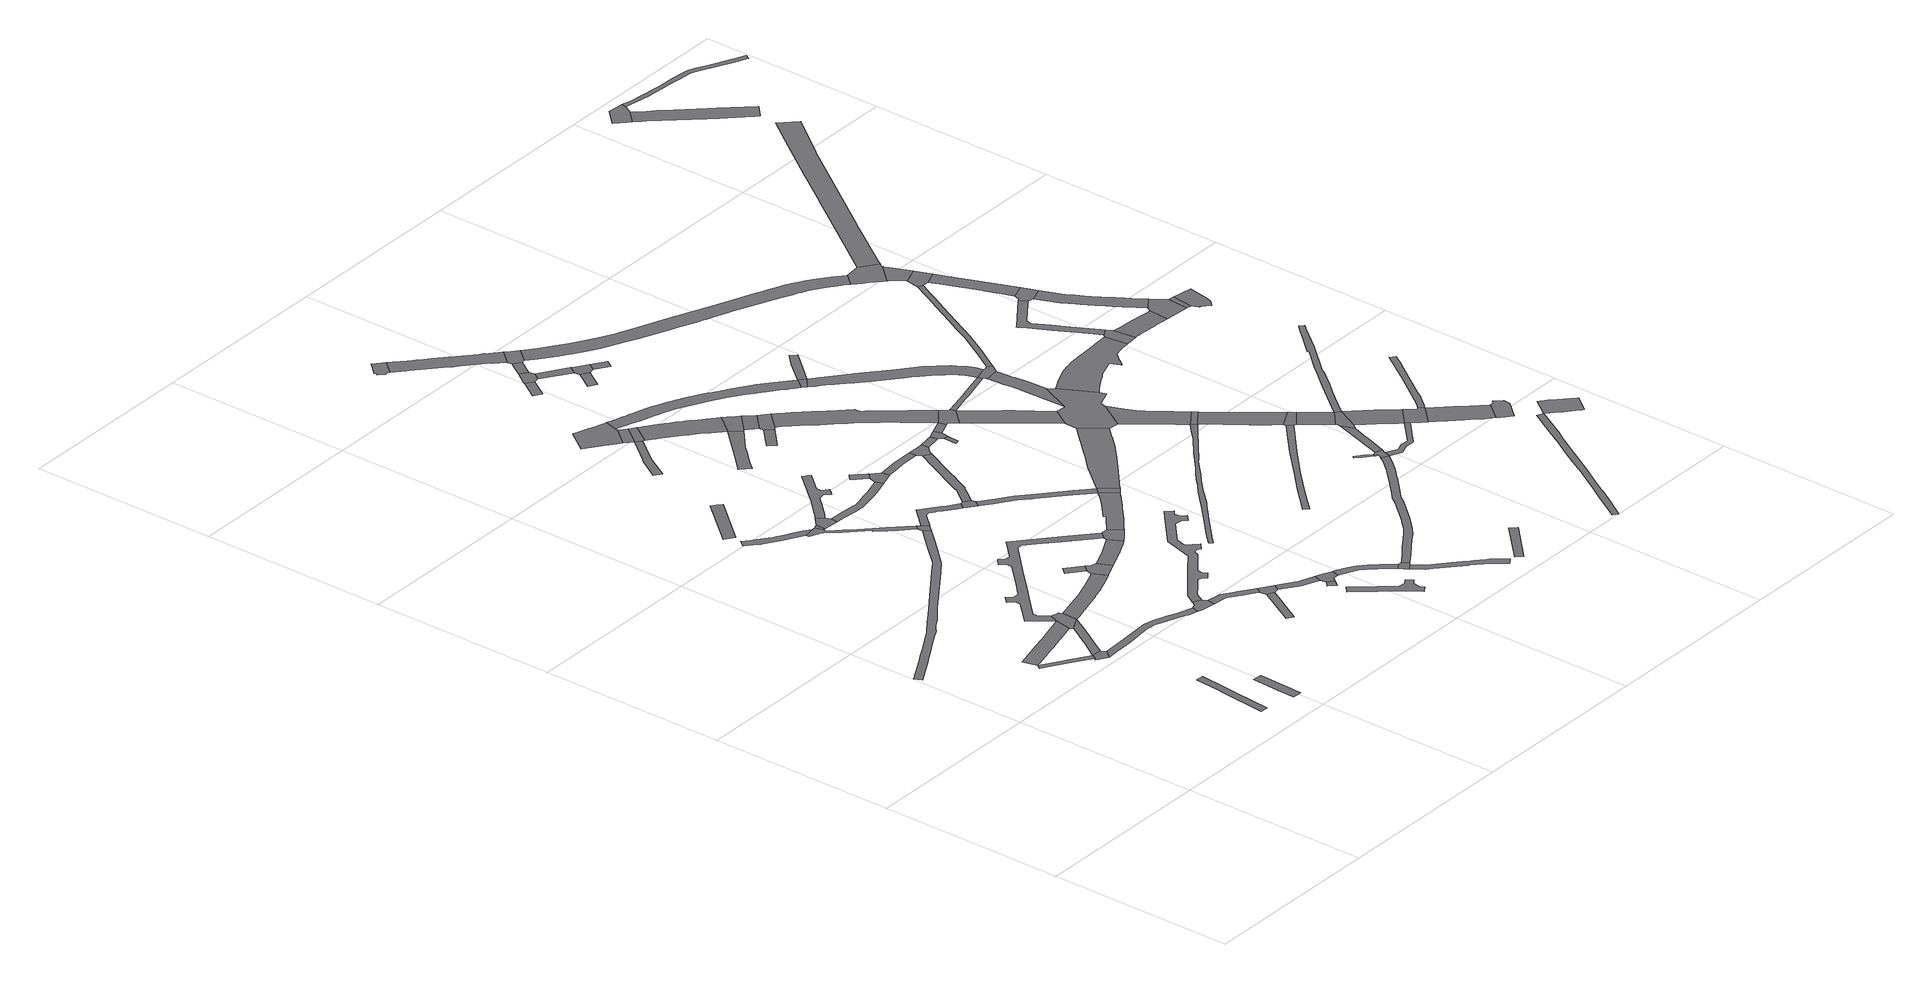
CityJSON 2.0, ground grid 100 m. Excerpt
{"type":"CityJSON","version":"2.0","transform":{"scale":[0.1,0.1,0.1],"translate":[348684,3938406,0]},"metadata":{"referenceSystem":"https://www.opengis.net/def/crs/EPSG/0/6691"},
"CityObjects":{
"road1":{"type":"Road","attributes":{"RoadStructureAttribute.sectionType":"1"},"geometry":[{"type":"MultiSurface","lod":"1","boundaries":[[[0,1,2,3,4,5,6,7,8,9,10,11,12]]]}]},
"road2":{"type":"Road","attributes":{"RoadStructureAttribute.sectionType":"1"},"geometry":[{"type":"MultiSurface","lod":"1","boundaries":[[[13,14,15,16,17,18,19,20]]]}]},
"road3":{"type":"Road","geometry":[{"type":"MultiSurface","lod":"1","boundaries":[[[21,22,23,24,6,5]]]}]},
"road4":{"type":"Road","attributes":{"RoadStructureAttribute.sectionType":"1"},"geometry":[{"type":"MultiSurface","lod":"1","boundaries":[[[25,26,27,28,29,30,31,32,12,33,34,35,36,37,38,39]]]}]},
"road5":{"type":"Road","attributes":{"RoadStructureAttribute.sectionType":"1"},"geometry":[{"type":"MultiSurface","lod":"1","boundaries":[[[40,41,42,43,44,45]]]}]},
"road6":{"type":"Road","attributes":{"RoadStructureAttribute.sectionType":"1"},"geometry":[{"type":"MultiSurface","lod":"1","boundaries":[[[46,47,48,6,24,49,50,51,52,53,54]]]}]},
"road7":{"type":"Road","attributes":{"RoadStructureAttribute.sectionType":"1"},"geometry":[{"type":"MultiSurface","lod":"1","boundaries":[[[55,56,57,58,59,60,61,62,63,64,65,66,67,68,69,70,71,72,73,74,75,76,77,78,79,80,81,82,83,84,85,86,87,88,89,90,91,92,93,94,95,96,97]]]}]},
"road8":{"type":"Road","geometry":[{"type":"MultiSurface","lod":"1","boundaries":[[[53,98,99,100,101,102,103,39,38,54]]]}]},
"road9":{"type":"Road","attributes":{"RoadStructureAttribute.sectionType":"1"},"geometry":[{"type":"MultiSurface","lod":"1","boundaries":[[[104,105,106,107,108,109,23,22,110,111,112,113,114,115,116,117,118,119,120,121,122,123]]]}]},
"road10":{"type":"Road","attributes":{"RoadStructureAttribute.sectionType":"1"},"geometry":[{"type":"MultiSurface","lod":"1","boundaries":[[[124,125,126,127,128,129,130,131,132,133,134,135,136,137,138,139,140,141,142]]]}]},
"road11":{"type":"Road","attributes":{"RoadStructureAttribute.sectionType":"1"},"geometry":[{"type":"MultiSurface","lod":"1","boundaries":[[[143,144,145,146,147,148,149,150,151,152,153,154,155,156,157,158,159,160,161,162,163,98,53]]]}]},
"road12":{"type":"Road","attributes":{"RoadStructureAttribute.sectionType":"1"},"geometry":[{"type":"MultiSurface","lod":"1","boundaries":[[[164,165,166,167,168]]]}]},
"road13":{"type":"Road","geometry":[{"type":"MultiSurface","lod":"1","boundaries":[[[122,169,170,171,172,173,174,175,176,177,123]]]}]},
"road14":{"type":"Road","geometry":[{"type":"MultiSurface","lod":"1","boundaries":[[[178,179,180,181]]]}]},
"road15":{"type":"Road","attributes":{"RoadStructureAttribute.sectionType":"1"},"geometry":[{"type":"MultiSurface","lod":"1","boundaries":[[[103,182,183,184,185,186,187,188,189,190,191,192,193,194,195,196,197,198,199,200,201,202,203,204,205,206,207,208,209,210,211,212,39]]]}]},
"road16":{"type":"Road","attributes":{"RoadStructureAttribute.sectionType":"1"},"geometry":[{"type":"MultiSurface","lod":"1","boundaries":[[[141,213,214,215,216,217,218,219,220,221,222,223,224,225,226,227,228,229,230,231,232,233,234,235,236,237,238,239,178,181,142]]]}]},
"road17":{"type":"Road","geometry":[{"type":"MultiSurface","lod":"1","boundaries":[[[179,240,241,242,243,244,180]]]}]},
"road18":{"type":"Road","attributes":{"RoadStructureAttribute.sectionType":"1"},"geometry":[{"type":"MultiSurface","lod":"1","boundaries":[[[245,246,247,248]]]}]},
"road19":{"type":"Road","attributes":{"RoadStructureAttribute.sectionType":"1"},"geometry":[{"type":"MultiSurface","lod":"1","boundaries":[[[249,250,251,252,253]]]}]},
"road20":{"type":"Road","attributes":{"RoadStructureAttribute.sectionType":"1"},"geometry":[{"type":"MultiSurface","lod":"1","boundaries":[[[254,255,256,257,258,259,260,261,262,263,174,173]]]}]},
"road21":{"type":"Road","geometry":[{"type":"MultiSurface","lod":"1","boundaries":[[[155,154,264,265,266,245,248]]]}]},
"road22":{"type":"Road","geometry":[{"type":"MultiSurface","lod":"1","boundaries":[[[76,267,268,269,270,230,229,77]]]}]},
"road23":{"type":"Road","geometry":[{"type":"MultiSurface","lod":"1","boundaries":[[[271,260,259,253,252,272]]]}]},
"road24":{"type":"Road","attributes":{"RoadStructureAttribute.sectionType":"1"},"geometry":[{"type":"MultiSurface","lod":"1","boundaries":[[[273,274,275,276,277,278,279,280,281,282,283,284,285,286,287,288,289,290,291,292,243,242]]]}]},
"road25":{"type":"Road","attributes":{"RoadStructureAttribute.sectionType":"1"},"geometry":[{"type":"MultiSurface","lod":"1","boundaries":[[[293,294,295,296,297,298,299,300,301,302,241,240,303,304,305,306,307,308,309,310,311,312]]]}]},
"road26":{"type":"Road","attributes":{"RoadStructureAttribute.sectionType":"1"},"geometry":[{"type":"MultiSurface","lod":"1","boundaries":[[[313,314,315,316,317,318,319,320,321,322,323,324,265,264]]]}]},
"road27":{"type":"Road","attributes":{"RoadStructureAttribute.sectionType":"1"},"geometry":[{"type":"MultiSurface","lod":"1","boundaries":[[[325,326,327,328,329,330,331,332,333,334,335]]]}]},
"road28":{"type":"Road","attributes":{"RoadStructureAttribute.sectionType":"1"},"geometry":[{"type":"MultiSurface","lod":"1","boundaries":[[[336,337,338,339,340,341,342,343,344,345,346,270,269,347,348,349,350,351,352,353,354,355]]]}]},
"road29":{"type":"Road","attributes":{"RoadStructureAttribute.sectionType":"1"},"geometry":[{"type":"MultiSurface","lod":"1","boundaries":[[[356,357,358,359,360,361,362,271,272]]]}]},
"road30":{"type":"Road","attributes":{"RoadStructureAttribute.sectionType":"1"},"geometry":[{"type":"MultiSurface","lod":"1","boundaries":[[[175,363,364,365,366,367,368,369,370,371,372,373,374,375,376,377,378,379,380,381,382,383,384,385,386,387,388,389,390,391,392,393,394,395,176]]]}]},
"road31":{"type":"Road","geometry":[{"type":"MultiSurface","lod":"1","boundaries":[[[396,397,398,399,400,401,402,403,404,405,406,407,408,409,410,411,412]]]}]},
"road32":{"type":"Road","geometry":[{"type":"MultiSurface","lod":"1","boundaries":[[[413,414,415,416]]]}]},
"road33":{"type":"Road","geometry":[{"type":"MultiSurface","lod":"1","boundaries":[[[319,318,417,418,419,420,421,193,192]]]}]},
"road34":{"type":"Road","attributes":{"function":"3","RoadStructureAttribute.sectionType":"1"},"geometry":[{"type":"MultiSurface","lod":"1","boundaries":[[[422,423,424,425,400,399,335]]]}]},
"road35":{"type":"Road","geometry":[{"type":"MultiSurface","lod":"1","boundaries":[[[426,427,336,355,428,429,430,431,432]]]}]},
"road36":{"type":"Road","attributes":{"RoadStructureAttribute.sectionType":"1"},"geometry":[{"type":"MultiSurface","lod":"1","boundaries":[[[433,434,435,436,437,438,439,440,441,442,443,444,445,446]]]}]},
"road37":{"type":"Road","geometry":[{"type":"MultiSurface","lod":"1","boundaries":[[[447,448,449,360,359,413,416,450,451]]]}]},
"road38":{"type":"Road","geometry":[{"type":"MultiSurface","lod":"1","boundaries":[[[452,453,422,335,334,454,455]]]}]},
"road39":{"type":"Road","attributes":{"RoadStructureAttribute.sectionType":"1"},"geometry":[{"type":"MultiSurface","lod":"1","boundaries":[[[456,457,458,459,460,461,462,463]]]}]},
"road40":{"type":"Road","attributes":{"RoadStructureAttribute.sectionType":"1"},"geometry":[{"type":"MultiSurface","lod":"1","boundaries":[[[464,465,466,467,468,469,470,471,472,473,474,475]]]}]},
"road41":{"type":"Road","geometry":[{"type":"MultiSurface","lod":"1","boundaries":[[[462,312,311,476,477,478,479,463]]]}]},
"road42":{"type":"Road","attributes":{"RoadStructureAttribute.sectionType":"1"},"geometry":[{"type":"MultiSurface","lod":"1","boundaries":[[[480,481,482,483,484,485,486,487,447,451,488,489,490,491,492,493]]]}]},
"road43":{"type":"Road","geometry":[{"type":"MultiSurface","lod":"1","boundaries":[[[494,495,496,497,498,499,500,501,502,503,504]]]}]},
"road44":{"type":"Road","attributes":{"function":"3","RoadStructureAttribute.sectionType":"1"},"geometry":[{"type":"MultiSurface","lod":"1","boundaries":[[[505,506,507,508,509,510,511,512,513,514,515,516,517,518,475,519,520,521,522,523,524,525,526,527,528,529,530,531,532,533,534,535,452,455]]]}]},
"road45":{"type":"Road","attributes":{"RoadStructureAttribute.sectionType":"1"},"geometry":[{"type":"MultiSurface","lod":"1","boundaries":[[[431,536,537,538,539,540,541,542,543,544,545,546,547,548,549,550,551,552,553,432]]]}]},
"road46":{"type":"Road","attributes":{"RoadStructureAttribute.sectionType":"1"},"geometry":[{"type":"MultiSurface","lod":"1","boundaries":[[[554,555,556,557,558,559,560,561,562,563,564,427,426,565,566,567,568,569,570,571,572,573,574,575,576,577,578,579,580]]]}]},
"road47":{"type":"Road","attributes":{"RoadStructureAttribute.sectionType":"1"},"geometry":[{"type":"MultiSurface","lod":"1","boundaries":[[[581,582,583,584,585,421,420,586,587,588,589,590,591,592,593,594,595,596,597,543]]]}]},
"road48":{"type":"Road","geometry":[{"type":"MultiSurface","lod":"1","boundaries":[[[598,599,600,601,602,480,493]]]}]},
"road49":{"type":"Road","attributes":{"RoadStructureAttribute.sectionType":"1"},"geometry":[{"type":"MultiSurface","lod":"1","boundaries":[[[603,604,605,606,607,608,609,610,611,612,613,614,478,477]]]}]},
"road50":{"type":"Road","attributes":{"RoadStructureAttribute.sectionType":"1"},"geometry":[{"type":"MultiSurface","lod":"1","boundaries":[[[615,616,617,618,619,620]]]}]},
"road51":{"type":"Road","attributes":{"RoadStructureAttribute.sectionType":"1"},"geometry":[{"type":"MultiSurface","lod":"1","boundaries":[[[621,622,623,624]]]}]},
"road52":{"type":"Road","geometry":[{"type":"MultiSurface","lod":"1","boundaries":[[[625,626,519,475,474,627,628]]]}]},
"road53":{"type":"Road","attributes":{"RoadStructureAttribute.sectionType":"1"},"geometry":[{"type":"MultiSurface","lod":"1","boundaries":[[[629,630,631,632,633,634,635,636,637,638,639,640,641,498,497,642,643,644,645,646,647,648,649,650]]]}]},
"road54":{"type":"Road","attributes":{"function":"3","RoadStructureAttribute.sectionType":"1"},"geometry":[{"type":"MultiSurface","lod":"1","boundaries":[[[627,651,652,653,654,628]]]}]},
"road55":{"type":"Road","geometry":[{"type":"MultiSurface","lod":"1","boundaries":[[[655,656,624,623,657,658,659,660]]]}]},
"road56":{"type":"Road","attributes":{"RoadStructureAttribute.sectionType":"1"},"geometry":[{"type":"MultiSurface","lod":"1","boundaries":[[[661,662,663,664,665,666,667,668,669,670,671,672,600,599,673,674,675,676,677,678,679,680,681]]]}]},
"road57":{"type":"Road","geometry":[{"type":"MultiSurface","lod":"1","boundaries":[[[682,683,684,652,651,615,620]]]}]},
"road58":{"type":"Road","geometry":[{"type":"MultiSurface","lod":"1","boundaries":[[[597,685,544,543]]]}]},
"road59":{"type":"Road","geometry":[{"type":"MultiSurface","lod":"1","boundaries":[[[686,687,609,608,580,579,688,689]]]}]},
"road60":{"type":"Road","attributes":{"RoadStructureAttribute.sectionType":"1"},"geometry":[{"type":"MultiSurface","lod":"1","boundaries":[[[690,655,660,691,692]]]}]},
"road61":{"type":"Road","attributes":{"RoadStructureAttribute.sectionType":"1"},"geometry":[{"type":"MultiSurface","lod":"1","boundaries":[[[693,694,695,696,697,698,699,700,701,702,703,704,705,706,707,708,709,710,711,712,713,714,715,716,717,718,719,720,721,722,723,724,725,726,727,728,729,730,731,732,733,734,735,736,737,738,739,740,741,742,743,744,745,746,747,748,749,750,751,752,753,754,755,756,757,758,759,760,761,762,403,402]]]}]},
"road62":{"type":"Road","attributes":{"RoadStructureAttribute.sectionType":"1"},"geometry":[{"type":"MultiSurface","lod":"1","boundaries":[[[763,659,658,764]]]}]},
"road63":{"type":"Road","attributes":{"RoadStructureAttribute.sectionType":"1"},"geometry":[{"type":"MultiSurface","lod":"1","boundaries":[[[765,766,767,768,769,770]]]}]},
"road64":{"type":"Road","attributes":{"RoadStructureAttribute.sectionType":"1"},"geometry":[{"type":"MultiSurface","lod":"1","boundaries":[[[771,772,773,774,686,689]]]}]},
"road65":{"type":"Road","geometry":[{"type":"MultiSurface","lod":"1","boundaries":[[[775,650,649,692,691,776,777]]]}]},
"road66":{"type":"Road","geometry":[{"type":"MultiSurface","lod":"1","boundaries":[[[778,763,764,770,769,779,780]]]}]},
"road67":{"type":"Road","attributes":{"RoadStructureAttribute.sectionType":"1"},"geometry":[{"type":"MultiSurface","lod":"1","boundaries":[[[781,782,783,784,785,786]]]}]},
"road68":{"type":"Road","geometry":[{"type":"MultiSurface","lod":"1","boundaries":[[[771,781,786,787,788,789,772]]]}]},
"road69":{"type":"Road","attributes":{"function":"3","RoadStructureAttribute.sectionType":"1"},"geometry":[{"type":"MultiSurface","lod":"1","boundaries":[[[790,791,792,793,794,795,796,797,798,799,800,801,802,803,804,805,806,807,808,683,682,809,810,811,812,813,814,815,816,817,818,819,820,821,822,823,824,825,826,827,828]]]}]},
"road70":{"type":"Road","attributes":{"RoadStructureAttribute.sectionType":"1"},"geometry":[{"type":"MultiSurface","lod":"1","boundaries":[[[779,829,830,831,780]]]}]},
"road71":{"type":"Road","attributes":{"RoadStructureAttribute.sectionType":"1"},"geometry":[{"type":"MultiSurface","lod":"1","boundaries":[[[832,788,787,833,828]]]}]},
"road72":{"type":"Road","attributes":{"RoadStructureAttribute.sectionType":"1"},"geometry":[{"type":"MultiSurface","lod":"1","boundaries":[[[834,835,836,837]]]}]},
"road73":{"type":"Road","attributes":{"RoadStructureAttribute.sectionType":"1"},"geometry":[{"type":"MultiSurface","lod":"1","boundaries":[[[838,839,840,841,842,843,844,845,846,847,848,849,850,851,852,853,854,855,856,857,858,859,860,861,862,863,864,865,544,685]]]}]},
"road74":{"type":"Road","attributes":{"RoadStructureAttribute.sectionType":"1"},"geometry":[{"type":"MultiSurface","lod":"1","boundaries":[[[866,867,868,869,870,871,872,873,874,875,876,877,878,879,880,881,882,883,884,885,886,887,888,889,602,601,890,891,892,893,894,895,896,897,898,899,900,901,902,903,904,905,906,907,908,909,910,911,912]]]}]},
"road75":{"type":"Road","geometry":[{"type":"MultiSurface","lod":"1","boundaries":[[[913,914,915,790,828,833,916,917]]]}]},
"road76":{"type":"Road","attributes":{"RoadStructureAttribute.sectionType":"1"},"geometry":[{"type":"MultiSurface","lod":"1","boundaries":[[[918,919,920,921,922,923,924,925,926,927,928,929,930,931,932,933,934,935,936,937,938,939,940,941,942,943,944,945,946,947,948,949,950,951,918,952,953,954,955,956,957,958,959,960]]]}]},
"road77":{"type":"Road","geometry":[{"type":"MultiSurface","lod":"1","boundaries":[[[728,961,962,729]]]}]},
"road78":{"type":"Road","attributes":{"function":"3","RoadStructureAttribute.sectionType":"1"},"geometry":[{"type":"MultiSurface","lod":"1","boundaries":[[[963,964,965,966,967,968,969,970,971,972,973,913,917,974,975,976,977,978,979,980,981,982]]]}]},
"road79":{"type":"Road","attributes":{"RoadStructureAttribute.sectionType":"1"},"geometry":[{"type":"MultiSurface","lod":"1","boundaries":[[[983,984,985,986,987,729,962]]]}]},
"road80":{"type":"Road","attributes":{"RoadStructureAttribute.sectionType":"1"},"geometry":[{"type":"MultiSurface","lod":"1","boundaries":[[[988,989,990,991,992,993,994,995,996,997,998,999,1000,1001]]]}]},
"road81":{"type":"Road","attributes":{"RoadStructureAttribute.sectionType":"1"},"geometry":[{"type":"MultiSurface","lod":"1","boundaries":[[[913,1002,1003,1004,1005,1006,1007,1008,1009,1010,914]]]}]},
"road82":{"type":"Road","attributes":{"RoadStructureAttribute.sectionType":"1"},"geometry":[{"type":"MultiSurface","lod":"1","boundaries":[[[961,1011,1012,1013,1014,1015,1016,1017,1018,1019,1020,1021,1022,1023,1024,1025,1026,1027,1028,1029,1030,1031,1032,1033,1034,1006,1035,1036,1037,1038,1039,1040,1041,1042,1043,1044,1045,1046,1047,1048,1049,1050,1051,1052,1053,1054,1055,962]]]}]},
"road83":{"type":"Road","geometry":[{"type":"MultiSurface","lod":"1","boundaries":[[[1056,1057,1058,1059,963,982,853,852,1060,1061,1062,1063,1064,1065,1066]]]}]},
"road84":{"type":"Road","attributes":{"function":"3","RoadStructureAttribute.sectionType":"1"},"geometry":[{"type":"MultiSurface","lod":"1","boundaries":[[[1062,1067,1068,1069,1070,1071,1072,1073,919,1074,1075,1076,1077,1078,1079,1080,1081,1082,1063]]]}]},
"road85":{"type":"Road","attributes":{"RoadStructureAttribute.sectionType":"1"},"geometry":[{"type":"MultiSurface","lod":"1","boundaries":[[[1083,1084,1085,1086,1087,1088]]]}]},
"road86":{"type":"Road","attributes":{"RoadStructureAttribute.sectionType":"1"},"geometry":[{"type":"MultiSurface","lod":"1","boundaries":[[[1089,1090,1091,1092,1093,1094,1095,1096,1097,1098,1059,1058,1099,1100,1101,1102,1103,1104,1105,1106]]]}]},
"road87":{"type":"Road","attributes":{"RoadStructureAttribute.sectionType":"1"},"geometry":[{"type":"MultiSurface","lod":"1","boundaries":[[[776,1107,1108,1109,1110,1111,1112,1113,1114,1115,1116,1117,1118,1119,1120,1121,1122,1123,1124,1125,1126,1127,1128,1129,1130,1131,1132,1133,1134,1135,1136,1137,1138,1139,1140,1141,1142,1143,1144,1145,1146,1147,1148,1149,1150,1151,1152,1153,1154,1155,1156,1157,1158,1159,1160,1161,1162,1163,1164,1165,1166,1167,1168,1169,1170,1171,777]]]}]},
"road88":{"type":"Road","geometry":[{"type":"MultiSurface","lod":"1","boundaries":[[[1074,919,918,960]]]}]},
"road89":{"type":"Road","geometry":[{"type":"MultiSurface","lod":"1","boundaries":[[[1172,1173,1174,1175,1176,1088,1087,1177,1178,1179,866,912]]]}]},
"road90":{"type":"Road","geometry":[{"type":"MultiSurface","lod":"1","boundaries":[[[1180,1181,1182,1183,1035,1006,1005,1184,1106,1105,1185]]]}]},
"road91":{"type":"Road","attributes":{"RoadStructureAttribute.sectionType":"1"},"geometry":[{"type":"MultiSurface","lod":"1","boundaries":[[[1175,1186,1187,1188,1189,1190,1191,1192,1176]]]}]},
"road92":{"type":"Road","geometry":[{"type":"MultiSurface","lod":"1","boundaries":[[[1193,1194,957,956,988,1001]]]}]},
"road93":{"type":"Road","attributes":{"RoadStructureAttribute.sectionType":"1"},"geometry":[{"type":"MultiSurface","lod":"1","boundaries":[[[1195,1196,1197,1198,1199,1200,1201,1202,1203,1172,912,1204,1205,1206,1207,1208,1209,1210,1211,1212,1213]]]}]},
"road94":{"type":"Road","attributes":{"RoadStructureAttribute.sectionType":"1"},"geometry":[{"type":"MultiSurface","lod":"1","boundaries":[[[1214,1194,1193,1215,1216]]]}]},
"road95":{"type":"Road","geometry":[{"type":"MultiSurface","lod":"1","boundaries":[[[1216,1215,1217,1190,1189,1218,1219]]]}]},
"road96":{"type":"Road","attributes":{"RoadStructureAttribute.sectionType":"1"},"geometry":[{"type":"MultiSurface","lod":"1","boundaries":[[[1220,1221,1222,1223,1224,1225,1226,1227,1228,1229,1230,1231,1232,1233,1234,1235,1236,1237,1238,1239,1240,1241,1242,1243,1244,1245,1246,1247,1248,1249,1250,1251,1252,1253,1254,1255,1256,1257,1258,1259,1260,1261,1262,1263,1264,1265,1056,1066]]]}]},
"road97":{"type":"Road","attributes":{"function":"3","RoadStructureAttribute.sectionType":"1"},"geometry":[{"type":"MultiSurface","lod":"1","boundaries":[[[1218,1266,1267,1268,1269,1270,1271,1213,1272,1273,1274,1275,1276,1277,1219]]]}]},
"road98":{"type":"Road","attributes":{"RoadStructureAttribute.sectionType":"1"},"geometry":[{"type":"MultiSurface","lod":"1","boundaries":[[[1278,1279,1280,1281,1282,1283,1284,1285,1286,1287,1288,1289,1290,1291,1292,1293,1294,1295,1296,1297,1298,1299,1180,1185]]]}]},
"road99":{"type":"Road","attributes":{"RoadStructureAttribute.sectionType":"1"},"geometry":[{"type":"MultiSurface","lod":"1","boundaries":[[[1300,1301,1302,1303,1304,1305,1306,1307,1308,1309,1310,1311,1312,1313,1314,1315,1316,1317,1318,1319,1320,1321,1322,1323,1324,1325,1326,1300,1327,1328,1329,1330,1331,1332,1333,1334,1335,1336,1337,1338,1339,1340,1341]]]}]},
"road100":{"type":"Road","geometry":[{"type":"MultiSurface","lod":"1","boundaries":[[[1342,1343,1272,1213,1212,1344,1345,1346]]]}]},
"road101":{"type":"Road","attributes":{"function":"3","RoadStructureAttribute.sectionType":"1"},"geometry":[{"type":"MultiSurface","lod":"1","boundaries":[[[1347,1348,1349,1350,1351,1352,1353,1354,1355,1356,1357,1346,1345]]]}]},
"road102":{"type":"Road","attributes":{"RoadStructureAttribute.sectionType":"1"},"geometry":[{"type":"MultiSurface","lod":"1","boundaries":[[[1358,1359,1360,1361,1362,1363,1364,1365,1366,1367,1368,1369,1370,1371,1372,1373,1374,1375,1376,1377,1378,1379,1380,1381]]]}]},
"road103":{"type":"Road","geometry":[{"type":"MultiSurface","lod":"1","boundaries":[[[1382,1383,1371,1370,1246,1245,1384]]]}]},
"road104":{"type":"Road","geometry":[{"type":"MultiSurface","lod":"1","boundaries":[[[1385,1386,1387,1354,1353,1388,1389,1390,1391]]]}]},
"road105":{"type":"Road","attributes":{"RoadStructureAttribute.sectionType":"1"},"geometry":[{"type":"MultiSurface","lod":"1","boundaries":[[[1219,1392,1393,1394,1395,1396,1397,1398,1399,1400,1401,1402,1403,1404,1405,1406,1407,1408,1409,1410,1411,1412,1413,1414,1415,1416,1417,1216]]]}]},
"road106":{"type":"Road","geometry":[{"type":"MultiSurface","lod":"1","boundaries":[[[1148,1147,1418,1419,1420,1421,1422,1423,1424,1425,1426,1427]]]}]},
"road107":{"type":"Road","attributes":{"RoadStructureAttribute.sectionType":"1"},"geometry":[{"type":"MultiSurface","lod":"1","boundaries":[[[1346,1428,1429,1430,1431,1432,1433,1434,1435,1436,1437,1438,1439,1440,1441,1442,1342]]]}]},
"road108":{"type":"Road","attributes":{"RoadStructureAttribute.sectionType":"1"},"geometry":[{"type":"MultiSurface","lod":"1","boundaries":[[[1443,1444,1445,1446,1447,1448,1449,1450,1451,1452,1453,1454,1455,1456,1457,1458,1459,1460,1382,1384]]]}]},
"road109":{"type":"Road","attributes":{"RoadStructureAttribute.sectionType":"1"},"geometry":[{"type":"MultiSurface","lod":"1","boundaries":[[[1461,1462,1423,1422,1463,1464,1465,1466,1467,1468]]]}]},
"road110":{"type":"Road","geometry":[{"type":"MultiSurface","lod":"1","boundaries":[[[1469,1470,1468,1467,1288,1287]]]}]},
"road111":{"type":"Road","attributes":{"RoadStructureAttribute.sectionType":"1"},"geometry":[{"type":"MultiSurface","lod":"1","boundaries":[[[1471,1472,1473,1474,1475,1476,1477,1478,1479,1480,1481,1482,1483,1470,1469]]]}]},
"road112":{"type":"Road","geometry":[{"type":"MultiSurface","lod":"1","boundaries":[[[1484,1485,1486,1481,1480,1487,1358,1381]]]}]},
"road113":{"type":"Road","attributes":{"RoadStructureAttribute.sectionType":"1"},"geometry":[{"type":"MultiSurface","lod":"1","boundaries":[[[1488,1489,1490,1491,1492,1493,1494,1495,1496,1497,1498,1499,1500,1485,1484,1501,1502,1503,1504,1505,1506,1507,1508,1509,1510,1511,1512,1513,1514]]]}]},
"road114":{"type":"Road","geometry":[{"type":"MultiSurface","lod":"1","boundaries":[[[1513,1453,1452,1515,1516,1517,1514]]]}]},
"road115":{"type":"Road","attributes":{"RoadStructureAttribute.sectionType":"1"},"geometry":[{"type":"MultiSurface","lod":"1","boundaries":[[[1516,1518,1519,1517]]]}]},
"road116":{"type":"Road","geometry":[{"type":"MultiSurface","lod":"1","boundaries":[[[1520,1521,1522,1523,1519,1518,1524,1525,1526,1527,1528,1529,1530]]]}]},
"road117":{"type":"Road","attributes":{"RoadStructureAttribute.sectionType":"1"},"geometry":[{"type":"MultiSurface","lod":"1","boundaries":[[[1531,1532,1533,1534,1535,1536,1537,1538,1539,1540,1427,1426,1541,1542,1543,1544,1545,1546,1547,1548]]]}]},
"road118":{"type":"Road","geometry":[{"type":"MultiSurface","lod":"1","boundaries":[[[1549,1550,1551,1552,1553,1554,1555,1556]]]}]},
"road119":{"type":"Road","attributes":{"RoadStructureAttribute.sectionType":"1"},"geometry":[{"type":"MultiSurface","lod":"1","boundaries":[[[1557,1558,1559,1560,1561,1562,1563,1554,1553,1564,1565,1566,1567,1568,1569,1570,1571]]]}]},
"road120":{"type":"Road","attributes":{"RoadStructureAttribute.sectionType":"1"},"geometry":[{"type":"MultiSurface","lod":"1","boundaries":[[[1572,1573,1574,1575,1576,1577,1578,1579,1580,1581,1582,1583,1584,1556,1555,1585,1586,1587,1588,1589,1590,1591,1592,1593,1594,1595,1596,1597,1598,1599,1600]]]}]}
},
"vertices":[
[448,1234,0],[478,1215,0],[525,1186,0],[555,1167,0],[653,1103,0],[677,1087,0],[692,1114,0],[656,1136,0],[586,1180,0],[569,1191,0],[557,1199,0],[520,1221,0],[463,1257,0],
[836,382,0],[843,458,0],[855,595,0],[815,599,0],[804,462,0],[799,420,0],[776,186,0],[816,182,0],
[664,1079,0],[725,1044,0],[761,1086,0],[745,1112,0],
[811,1434,0],[781,1425,0],[688,1398,0],[665,1392,0],[591,1373,0],[590,1373,0],[573,1369,0],[442,1334,0],[482,1262,0],[606,1294,0],[633,1301,0],[675,1312,0],[746,1332,0],[818,1352,0],[837,1441,0],
[1020,146,0],[1022,192,0],[1031,391,0],[981,393,0],[974,241,0],[970,148,0],
[791,1270,0],[765,1227,0],[756,1213,0],[794,1192,0],[811,1220,0],[816,1228,0],[869,1316,0],[902,1374,0],[831,1335,0],
[178,1681,0],[186,1686,0],[259,1730,0],[297,1752,0],[354,1787,0],[359,1789,0],[415,1820,0],[431,1834,0],[453,1852,0],[469,1863,0],[487,1872,0],[494,1877,0],[544,1916,0],[586,1948,0],[658,2000,0],[850,2137,0],[918,2186,0],[949,2220,0],[994,2268,0],[1048,2326,0],[1075,2356,0],[1124,2409,0],[1094,2436,0],[1029,2365,0],[980,2312,0],[896,2221,0],[893,2218,0],[827,2170,0],[601,2007,0],[594,2002,0],[512,1943,0],[450,1899,0],[442,1893,0],[394,1858,0],[392,1857,0],[374,1844,0],[335,1821,0],[243,1766,0],[217,1751,0],[192,1737,0],[154,1715,0],[9,1631,0],[30,1595,0],
[905,1459,0],[900,1478,0],[896,1477,0],[880,1482,0],[871,1485,0],[856,1490,0],
[1251,1041,0],[1218,1054,0],[1195,1063,0],[1115,1092,0],[1061,1105,0],[900,1092,0],[790,1047,0],[815,1048,0],[850,1049,0],[910,1052,0],[1026,1064,0],[1042,1065,0],[1058,1064,0],[1085,1062,0],[1122,1050,0],[1193,1020,0],[1250,999,0],[1258,995,0],[1308,981,0],[1319,1019,0],
[751,2873,0],[718,2890,0],[673,2913,0],[650,2925,0],[635,2934,0],[621,2943,0],[602,2955,0],[571,2979,0],[556,2991,0],[534,3008,0],[499,3038,0],[472,3004,0],[506,2974,0],[534,2949,0],[552,2938,0],[612,2899,0],[717,2843,0],[728,2837,0],[790,2845,0],
[928,1380,0],[988,1398,0],[1022,1407,0],[1041,1414,0],[1102,1430,0],[1135,1442,0],[1173,1454,0],[1226,1474,0],[1232,1476,0],[1256,1485,0],[1289,1500,0],[1308,1508,0],[1274,1583,0],[1264,1577,0],[1259,1575,0],[1197,1548,0],[1175,1541,0],[1147,1530,0],[1146,1530,0],[1078,1506,0],[1001,1484,0],
[712,3311,0],[689,3330,0],[666,3350,0],[460,3113,0],[510,3079,0],
[1339,971,0],[1346,971,0],[1364,969,0],[1395,965,0],[1410,964,0],[1414,1005,0],[1401,1032,0],[1362,1055,0],[1347,1030,0],
[819,2805,0],[830,2804,0],[834,2857,0],[806,2846,0],
[816,1538,0],[818,1568,0],[915,1666,0],[959,1710,0],[987,1738,0],[1091,1842,0],[1244,1994,0],[1274,1995,0],[1326,1949,0],[1415,1871,0],[1566,1739,0],[1595,1773,0],[1456,1895,0],[1256,2071,0],[1159,1973,0],[1143,1974,0],[1129,1974,0],[1104,2001,0],[1071,1971,0],[1098,1942,0],[1097,1912,0],[978,1793,0],[927,1742,0],[916,1731,0],[886,1730,0],[855,1759,0],[824,1727,0],[854,1699,0],[854,1696,0],[854,1669,0],[743,1557,0],
[729,2817,0],[772,2797,0],[785,2796,0],[795,2787,0],[829,2750,0],[837,2742,0],[841,2736,0],[852,2723,0],[953,2622,0],[955,2620,0],[947,2613,0],[985,2574,0],[995,2563,0],[1010,2549,0],[1031,2527,0],[1069,2489,0],[1094,2463,0],[1112,2486,0],[1014,2586,0],[969,2632,0],[921,2681,0],[874,2729,0],[858,2746,0],[855,2750,0],[850,2755,0],[819,2786,0],[817,2789,0],
[916,2798,0],[919,2838,0],[908,2866,0],[878,2898,0],[875,2896,0],
[1308,1647,0],[1228,1715,0],[1199,1680,0],[1279,1613,0],
[1563,709,0],[1512,619,0],[1547,599,0],[1664,806,0],[1629,826,0],
[1485,956,0],[1493,949,0],[1520,931,0],[1560,904,0],[1614,869,0],[1622,863,0],[1643,895,0],[1565,947,0],[1546,959,0],[1493,995,0],
[1395,1547,0],[1362,1622,0],[1332,1626,0],
[1139,2426,0],[1152,2439,0],[1154,2441,0],[1127,2471,0],
[1715,847,0],[1694,814,0],
[929,2883,0],[994,2951,0],[1032,2994,0],[1065,3000,0],[1096,2974,0],[1104,2984,0],[1124,3008,0],[1093,3034,0],[1092,3063,0],[1166,3146,0],[1173,3155,0],[1160,3167,0],[1154,3173,0],[1139,3185,0],[1068,3102,0],[1050,3081,0],[989,3011,0],[960,2981,0],[910,2931,0],[903,2922,0],
[1272,2872,0],[1222,2857,0],[1181,2848,0],[1119,2833,0],[1090,2826,0],[1080,2827,0],[977,2834,0],[964,2835,0],[954,2835,0],[932,2837,0],[961,2795,0],[1038,2789,0],[1077,2786,0],[1089,2786,0],[1196,2808,0],[1203,2810,0],[1232,2817,0],[1272,2829,0],[1322,2845,0],[1309,2884,0],
[1483,1587,0],[1503,1596,0],[1518,1603,0],[1538,1613,0],[1575,1632,0],[1599,1647,0],[1562,1719,0],[1543,1709,0],[1481,1676,0],[1474,1672,0],[1468,1669,0],[1365,1623,0],
[803,3859,0],[798,3854,0],[791,3844,0],[718,3730,0],[759,3704,0],[824,3819,0],[828,3824,0],[835,3834,0],[847,3851,0],[937,3962,0],[906,3986,0],
[1399,2450,0],[1389,2458,0],[1346,2488,0],[1322,2507,0],[1310,2516,0],[1280,2538,0],[1273,2543,0],[1269,2547,0],[1241,2569,0],[1228,2579,0],[1145,2490,0],[1217,2510,0],[1242,2517,0],[1257,2505,0],[1268,2496,0],[1275,2491,0],[1297,2473,0],[1313,2462,0],[1354,2433,0],[1374,2417,0],
[1774,759,0],[1781,755,0],[1787,752,0],[1882,710,0],[1894,752,0],[1804,788,0],[1795,794,0],
[1429,1078,0],[1483,1120,0],[1531,1158,0],[1561,1155,0],[1578,1134,0],[1613,1162,0],[1596,1182,0],[1600,1212,0],[1610,1220,0],[1622,1230,0],[1716,1302,0],[1723,1327,0],[1752,1334,0],[1765,1320,0],[1798,1351,0],[1746,1407,0],[1762,1461,0],[1869,1555,0],[1887,1554,0],[1908,1553,0],[1931,1528,0],[1964,1559,0],[1938,1587,0],[1939,1617,0],[1958,1633,0],[1928,1667,0],[1887,1631,0],[1723,1486,0],[1677,1329,0],[1582,1256,0],[1582,1255,0],[1421,1129,0],[1394,1108,0],
[702,4140,0],[795,4075,0],[841,4041,0],[863,4023,0],[940,4116,0],[940,4117,0],[944,4132,0],[962,4198,0],[961,4198,0],[929,4207,0],[900,4216,0],[870,4226,0],[839,4238,0],[804,4250,0],[802,4251,0],[789,4255,0],[785,4257,0],
[1888,680,0],[1861,653,0],[1894,621,0],[1921,654,0],
[1608,1653,0],[1619,1660,0],[1665,1697,0],[1682,1711,0],[1630,1772,0],
[981,4083,0],[980,4084,0],[964,4096,0],[951,4106,0],
[1452,2432,0],[1418,2455,0],[1421,2385,0],[1433,2377,0],[1433,2376,0],[1434,2375,0],[1455,2410,0],
[1945,469,0],[1969,439,0],[2068,317,0],[2103,271,0],[2136,295,0],[2121,315,0],[2129,355,0],[2153,373,0],[2129,405,0],[2104,386,0],[2069,388,0],[2004,468,0],[1911,579,0],[1877,550,0],
[1983,716,0],[1965,723,0],[1933,737,0],[1937,674,0],[1967,674,0],
[1013,4060,0],[1008,4063,0],[938,3963,0],[947,3958,0],
[1342,2958,0],[1283,3018,0],[1274,3011,0],[1263,2999,0],[1254,2989,0],[1274,2968,0],[1319,2924,0],[1347,2953,0],
[1092,3544,0],[1055,3505,0],[1006,3454,0],[1053,3408,0],[1088,3450,0],[1111,3474,0],[1137,3502,0],[1141,3506,0],[1150,3516,0],[1183,3552,0],[1298,3652,0],[1247,3705,0],
[1374,2863,0],[1400,2872,0],[1395,2912,0],[1390,2912,0],
[2220,518,0],[2194,550,0],[2187,560,0],[2167,585,0],[2129,625,0],[2091,660,0],[2053,682,0],[1995,712,0],[1991,665,0],[2067,629,0],[2092,604,0],[2165,526,0],[2182,506,0],[2188,496,0],
[675,5274,0],[683,5276,0],[690,5275,0],[700,5270,0],[760,5337,0],[727,5367,0],[707,5385,0],[648,5320,0],[652,5312,0],[651,5305,0],[648,5302,0],
[958,3948,0],[971,3937,0],[989,3925,0],[1007,3913,0],[1011,3910,0],[1029,3897,0],[1044,3886,0],[1060,3874,0],[1089,3850,0],[1113,3828,0],[1122,3820,0],[1125,3818,0],[1153,3795,0],[1189,3760,0],[1329,3809,0],[1295,3839,0],[1278,3855,0],[1247,3880,0],[1229,3894,0],[1216,3906,0],[1208,3913,0],[1199,3920,0],[1192,3926,0],[1164,3949,0],[1144,3965,0],[1124,3982,0],[1099,4001,0],[1082,4014,0],[1060,4028,0],[1043,4040,0],[1024,4052,0],
[1443,2369,0],[1490,2335,0],[1586,2266,0],[1639,2220,0],[1648,2212,0],[1782,2094,0],[1831,2050,0],[1871,2014,0],[1897,2043,0],[1882,2057,0],[1817,2115,0],[1815,2117,0],[1726,2196,0],[1709,2211,0],[1610,2298,0],[1534,2352,0],[1506,2372,0],[1480,2392,0],
[1592,2777,0],[1586,2765,0],[1562,2714,0],[1558,2704,0],[1548,2685,0],[1533,2653,0],[1521,2626,0],[1489,2557,0],[1487,2552,0],[1490,2550,0],[1448,2497,0],[1492,2483,0],[1520,2527,0],[1525,2524,0],[1561,2602,0],[1567,2614,0],[1576,2632,0],[1583,2649,0],[1587,2660,0],[1605,2697,0],[1620,2730,0],[1629,2747,0],[1639,2764,0],[1645,2777,0],[1670,2829,0],[1674,2838,0],[1630,2859,0],
[1840,1977,0],[1800,1935,0],[1716,1859,0],[1725,1851,0],[1707,1836,0],[1698,1725,0],[1715,1739,0],[1719,1743,0],[1723,1746,0],[1761,1775,0],[1780,1793,0],[1798,1810,0],[1879,1881,0],[1884,1886,0],[1899,1899,0],[1928,1926,0],[1939,1936,0],
[2206,471,0],[2218,452,0],[2253,476,0],[2262,482,0],[2240,515,0],
[1452,2877,0],[1510,2884,0],[1515,2885,0],[1527,2885,0],[1558,2885,0],[1615,2885,0],[1616,2925,0],[1564,2926,0],[1512,2925,0],[1506,2925,0],[1417,2915,0],[1405,2914,0],
[1363,3586,0],[1281,3508,0],[1256,3484,0],[1289,3448,0],[1356,3509,0],[1398,3548,0],
[943,4618,0],[984,4590,0],[1049,4688,0],[1007,4715,0],
[1379,3761,0],[1350,3790,0],[1304,3656,0],[1397,3744,0],
[1138,5002,0],[1106,5030,0],[1106,5031,0],[1088,5046,0],[1008,5116,0],[981,5140,0],[963,5156,0],[961,5158,0],[920,5194,0],[893,5219,0],[865,5242,0],[852,5254,0],[835,5270,0],[757,5218,0],[768,5209,0],[909,5083,0],[923,5071,0],[947,5050,0],[1063,4950,0],[1057,4947,0],[1109,4900,0],[1172,4971,0],
[1359,3609,0],[1446,3693,0],[1417,3723,0],[1404,3736,0],
[1058,4792,0],[1017,4731,0],[1063,4690,0],[1078,4694,0],[1106,4735,0],[1100,4765,0],
[2565,163,0],[2549,183,0],[2520,214,0],[2496,234,0],[2486,243,0],[2465,262,0],[2453,273,0],[2426,298,0],[2406,316,0],[2317,397,0],[2283,428,0],[2264,456,0],[2235,428,0],[2263,390,0],[2290,367,0],[2416,256,0],[2417,256,0],[2492,183,0],[2538,132,0],[2547,118,0],[2581,140,0],
[1410,3559,0],[1496,3648,0],[1479,3664,0],
[1969,1961,0],
[1705,2926,0],[1696,2924,0],[1685,2863,0],[1712,2886,0],
[1092,4843,0],[1153,4844,0],[1111,4872,0],
[983,4119,0],[1030,4101,0],[1071,4085,0],[1102,4075,0],[1145,4062,0],[1170,4054,0],[1193,4047,0],[1227,4036,0],[1249,4028,0],[1275,4015,0],[1283,4011,0],[1284,4011,0],[1295,4005,0],[1328,3988,0],[1348,3977,0],[1387,3959,0],[1406,3949,0],[1436,3931,0],[1458,3918,0],[1487,3901,0],[1502,3892,0],[1529,3876,0],[1550,3860,0],[1581,3836,0],[1598,3823,0],[1624,3805,0],[1635,3796,0],[1641,3792,0],[1669,3771,0],[1689,3757,0],[1694,3752,0],[1716,3733,0],[1721,3728,0],[1728,3722,0],[1745,3708,0],[1773,3687,0],[1817,3742,0],[1716,3829,0],[1665,3869,0],[1656,3875,0],[1643,3884,0],[1622,3898,0],[1595,3915,0],[1572,3930,0],[1547,3943,0],[1538,3948,0],[1516,3961,0],[1484,3982,0],[1466,3995,0],[1431,4016,0],[1421,4021,0],[1412,4026,0],[1392,4036,0],[1361,4053,0],[1337,4066,0],[1334,4067,0],[1309,4079,0],[1288,4089,0],[1262,4100,0],[1237,4110,0],[1209,4121,0],[1184,4130,0],[1149,4142,0],[1127,4149,0],[1104,4155,0],[1085,4161,0],[1068,4165,0],[1047,4171,0],[1027,4176,0],[999,4186,0],
[1254,4638,0],[1226,4597,0],
[1221,4550,0],[1169,4472,0],[1210,4444,0],[1259,4517,0],[1274,4540,0],[1232,4567,0],
[1796,2901,0],[1791,2940,0],[1776,2938,0],[1761,2935,0],
[1201,4946,0],[1171,4846,0],[1232,4920,0],
[1262,4633,0],[1304,4546,0],[1331,4588,0],
[1819,2880,0],[1815,2808,0],[1823,2808,0],[1840,2814,0],[1841,2823,0],[1846,2877,0],
[1851,2920,0],[1836,2958,0],[1828,2954,0],
[2001,3059,0],[1916,3167,0],[1907,3171,0],[1857,3235,0],[1851,3243,0],[1826,3276,0],[1791,3318,0],[1790,3320,0],[1772,3339,0],[1770,3343,0],[1766,3350,0],[1768,3368,0],[1715,3425,0],[1645,3501,0],[1634,3513,0],[1567,3580,0],[1559,3588,0],[1546,3601,0],[1518,3627,0],[1435,3540,0],[1464,3510,0],[1465,3509,0],[1469,3505,0],[1527,3445,0],[1560,3409,0],[1572,3398,0],[1583,3388,0],[1606,3365,0],[1635,3331,0],[1650,3317,0],[1671,3296,0],[1691,3277,0],[1727,3230,0],[1751,3203,0],[1797,3147,0],[1809,3129,0],[1822,3112,0],[1861,3059,0],[1911,2988,0],
[1376,4498,0],[1381,4504,0],[1406,4539,0],
[1859,2967,0],[1926,2951,0],
[2827,289,0],[2796,321,0],[2608,137,0],[2639,106,0],
[1973,1965,0],[2001,1990,0],[2043,2027,0],[2077,2056,0],[2113,2088,0],[2139,2111,0],[2180,2147,0],[2193,2160,0],[2235,2198,0],[2242,2205,0],[2266,2230,0],[2287,2253,0],[2306,2274,0],[2320,2290,0],[2365,2336,0],[2271,2456,0],[2258,2441,0],[2257,2440,0],[2232,2414,0],[2213,2394,0],[2191,2370,0],[2185,2364,0],[2118,2292,0],[2095,2267,0],[2037,2207,0],[2013,2183,0],[2011,2180,0],[1961,2118,0],
[2934,1183,0],[2915,1155,0],[2890,1126,0],[2859,1090,0],[2828,1058,0],[2793,1023,0],[2759,989,0],[2727,959,0],[2712,945,0],[2679,915,0],[2652,876,0],[2619,838,0],[2587,800,0],[2545,754,0],[2539,748,0],[2524,734,0],[2491,700,0],[2460,674,0],[2450,665,0],[2426,649,0],[2413,640,0],[2357,601,0],[2303,559,0],[2263,532,0],[2326,527,0],[2381,568,0],[2436,607,0],[2475,633,0],[2518,671,0],[2552,705,0],[2568,720,0],[2583,736,0],[2617,774,0],[2649,812,0],[2683,851,0],[2694,866,0],[2709,889,0],[2754,930,0],[2786,960,0],[2807,980,0],[2822,995,0],[2856,1030,0],[2860,1034,0],[2889,1063,0],[2920,1100,0],[2947,1131,0],[2970,1163,0],
[2050,2995,0],[2043,3022,0],[2032,3019,0],[1937,2956,0],[1973,2912,0],
[2649,2040,0],[2625,2063,0],[2569,2010,0],[2534,1976,0],[2429,1890,0],[2332,1802,0],[2318,1790,0],[2291,1767,0],[2249,1731,0],[2235,1718,0],[2209,1693,0],[2166,1654,0],[2118,1607,0],[2077,1566,0],[1971,1466,0],[1889,1388,0],[1874,1373,0],[1870,1370,0],[1829,1327,0],[1844,1312,0],[1884,1353,0],[1890,1358,0],[1999,1462,0],[2025,1486,0],[2093,1546,0],[2109,1559,0],[2175,1630,0],[2183,1639,0],[2253,1705,0],[2297,1745,0],[2384,1827,0],[2391,1831,0],[2497,1916,0],[2586,1988,0],[2792,1845,0],[2801,1833,0],[2828,1798,0],[2857,1765,0],[2891,1724,0],[2989,1779,0],[2841,1966,0],[2813,2005,0],[2737,2106,0],
[1795,3670,0],[1849,3716,0],
[2334,2622,0],[2314,2650,0],[2313,2652,0],[2294,2678,0],[2272,2709,0],[2246,2747,0],[2220,2782,0],[2195,2814,0],[2187,2824,0],[2155,2861,0],[2114,2912,0],[2010,2865,0],[2027,2843,0],[2047,2816,0],[2082,2771,0],[2106,2741,0],[2108,2739,0],[2130,2711,0],[2187,2638,0],[2274,2525,0],
[1893,3765,0],[1982,3868,0],[1996,3884,0],[1967,3912,0],[1910,3854,0],
[2893,1709,0],[2836,1657,0],[2715,1547,0],[2581,1415,0],[2473,1314,0],[2341,1175,0],[2364,1154,0],[2413,1206,0],[2495,1293,0],[2596,1391,0],[2694,1484,0],[2736,1523,0],[2856,1629,0],[2916,1682,0],
[2089,3005,0],[2158,3023,0],[2192,3031,0],[2358,3077,0],[2352,3103,0],[2226,3069,0],[2217,3067,0],[2186,3058,0],[2140,3046,0],
[1822,3645,0],[1845,3626,0],[1862,3612,0],[1891,3586,0],[1926,3554,0],[1930,3550,0],[1960,3521,0],[1998,3486,0],[2019,3468,0],[2137,3368,0],[2163,3346,0],[2184,3328,0],[2192,3322,0],[2232,3284,0],[2252,3264,0],[2277,3236,0],[2290,3223,0],[2307,3200,0],[2317,3185,0],[2324,3172,0],[2332,3157,0],[2339,3142,0],[2344,3128,0],[2347,3117,0],[2426,3129,0],[2420,3151,0],[2418,3158,0],[2414,3171,0],[2401,3200,0],[2395,3211,0],[2390,3219,0],[2373,3248,0],[2359,3268,0],[2332,3299,0],[2316,3316,0],[2286,3349,0],[2272,3362,0],[2270,3365,0],[2241,3390,0],[2161,3457,0],[2027,3571,0],[2015,3582,0],[1949,3635,0],[1900,3675,0],[1870,3700,0],
[2496,2757,0],[2477,2772,0],[2469,2791,0],[2392,2619,0],[2370,2336,0],[2405,2332,0],[2421,2331,0],[2510,2479,0],[2520,2509,0],[2605,2542,0],[2592,2576,0],
[2464,2275,0],[2503,2224,0],[2509,2217,0],[2515,2210,0],[2521,2202,0],[2586,2116,0],[2607,2088,0],[2717,2132,0],[2709,2143,0],[2667,2200,0],[2644,2231,0],[2635,2241,0],[2590,2307,0],[2579,2324,0],[2578,2325,0],[2547,2394,0],
[2905,1257,0],[2865,1291,0],[2854,1279,0],[2884,1253,0],[2927,1216,0],[2938,1229,0],
[2371,3048,0],[2373,3024,0],[2375,2999,0],[2377,2971,0],[2381,2941,0],[2381,2937,0],[2385,2891,0],[2387,2838,0],[2390,2731,0],[2392,2638,0],[2464,2899,0],[2456,2967,0],[2454,2982,0],[2451,3010,0],[2450,3020,0],[2447,3052,0],[2447,3068,0],[2370,3058,0],
[1207,4818,0],[1252,4783,0],[1295,4751,0],[1327,4729,0],[1356,4710,0],[1402,4682,0],[1446,4656,0],[1479,4638,0],[1504,4625,0],[1593,4584,0],[1669,4551,0],[1686,4543,0],[1833,4481,0],[1838,4479,0],[1902,4453,0],[1930,4442,0],[1955,4430,0],[1966,4427,0],[1989,4419,0],[2027,4405,0],[2063,4391,0],[2103,4376,0],[2126,4367,0],[2163,4351,0],[2301,4292,0],[2374,4262,0],[2412,4244,0],[2440,4232,0],[2456,4225,0],[2471,4216,0],[2488,4208,0],[2523,4186,0],[2561,4163,0],[2576,4152,0],[2591,4140,0],[2605,4130,0],[2611,4125,0],[2616,4121,0],[2627,4112,0],[2650,4091,0],[2652,4090,0],[2707,4154,0],[2652,4201,0],[2596,4245,0],[2555,4271,0],[2524,4290,0],[2500,4303,0],[2459,4326,0],[2437,4337,0],[2400,4352,0],[2381,4360,0],[2350,4371,0],[2329,4380,0],[2289,4398,0],[2102,4473,0],[1927,4545,0],[1925,4546,0],[1740,4619,0],[1682,4643,0],[1653,4655,0],[1624,4668,0],[1533,4716,0],[1424,4777,0],[1358,4823,0],[1296,4867,0],
[2984,1196,0],[2978,1198,0],[2987,1209,0],[2992,1221,0],[2956,1234,0],[2934,1210,0],[2947,1214,0],[2940,1191,0],
[2452,3128,0],[2441,3125,0],[2429,3126,0],[2428,3126,0],[2368,3074,0],[2476,3113,0],
[3014,1278,0],[3028,1316,0],[3047,1376,0],[3069,1442,0],[3047,1511,0],[3016,1417,0],[2967,1269,0],
[2928,1677,0],[3015,1746,0],
[3240,1285,0],[3131,1179,0],[3101,1183,0],[3093,1183,0],[3081,1182,0],[3073,1180,0],[3047,1168,0],[3041,1168,0],[3011,1183,0],[3033,1134,0],[3057,1142,0],[3075,1151,0],[3088,1156,0],[3089,1156,0],[3107,1154,0],[3131,1154,0],[3140,1154,0],[3267,1274,0],[3249,1294,0],
[3117,1616,0],[3041,1538,0],[3124,1608,0],
[3046,1522,0],[3090,1467,0],[3152,1589,0],
[2594,2578,0],[2610,2590,0],[2616,2595,0],[2642,2612,0],[2665,2628,0],[2692,2643,0],[2712,2652,0],[2726,2662,0],[2735,2667,0],[2754,2676,0],[2774,2684,0],[2793,2691,0],[2804,2694,0],[2820,2698,0],[2829,2701,0],[2852,2652,0],[2854,2647,0],[2873,2670,0],[2881,2683,0],[2888,2694,0],[2907,2716,0],[2918,2730,0],[2932,2731,0],[2938,2732,0],[2983,2741,0],[3021,2746,0],[3006,2871,0],[2928,2864,0],[2913,2862,0],[2830,2854,0],[2802,2854,0],[2796,2853,0],[2783,2853,0],[2773,2852,0],[2753,2850,0],[2721,2846,0],[2704,2842,0],[2680,2838,0],[2656,2831,0],[2633,2824,0],[2627,2822,0],[2610,2815,0],[2584,2803,0],[2557,2789,0],[2518,2769,0],[2497,2758,0],
[3112,1444,0],[3129,1427,0],[3163,1390,0],[3200,1351,0],[3207,1343,0],[3231,1314,0],[3340,1377,0],[3319,1400,0],[3308,1414,0],[3274,1455,0],[3258,1474,0],[3222,1514,0],
[2482,3123,0],[2536,3210,0],[2549,3232,0],[2550,3233,0],[2624,3363,0],[2728,3571,0],[2794,3703,0],[2814,3744,0],[2815,3746,0],[2853,3821,0],[2828,3833,0],[2789,3755,0],[2781,3738,0],[2737,3651,0],[2710,3597,0],[2703,3583,0],[2659,3495,0],[2634,3446,0],[2628,3432,0],[2600,3375,0],[2513,3224,0],[2458,3136,0],
[3717,839,0],[3685,857,0],[3669,829,0],[3649,796,0],[3604,717,0],[3550,624,0],[3500,539,0],[3455,462,0],[3424,406,0],[3405,373,0],[3354,287,0],[3331,249,0],[3317,225,0],[3267,148,0],[3223,75,0],[3187,18,0],[3214,0,0],[3284,108,0],[3294,125,0],[3329,184,0],[3342,207,0],[3360,236,0],[3380,269,0],[3440,368,0],[3595,631,0],[3627,681,0],[3632,689,0],[3738,822,0],[3756,807,0],[3770,794,0],[3788,778,0],[3816,754,0],[3831,741,0],[3854,721,0],[3862,715,0],[3929,800,0],[3925,804,0],[3902,828,0],[3881,848,0],[3859,868,0],[3827,899,0],[3786,934,0],
[3394,1330,0],[3388,1324,0],[3302,1235,0],[3326,1213,0],[3414,1304,0],
[3352,1188,0],[3389,1149,0],[3414,1121,0],[3444,1093,0],[3482,1058,0],[3509,1028,0],[3551,992,0],[3626,1085,0],[3561,1151,0],[3508,1207,0],[3449,1268,0],
[3017,3388,0],[2957,3344,0],[2894,3298,0],[2892,3297,0],[2831,3252,0],[2823,3247,0],[2827,3238,0],[2848,3199,0],[2904,3096,0],[2917,3071,0],[2961,2992,0],[3010,2901,0],[3018,2886,0],[3059,2907,0],[3049,2926,0],[2992,3030,0],[2968,3073,0],[2936,3132,0],[2935,3134,0],[2892,3215,0],[2897,3245,0],[2968,3296,0],[2971,3299,0],[3044,3351,0],
[3078,2870,0],[3077,2872,0],[3092,2754,0],
[3697,1060,0],[3661,1097,0],[3647,1084,0],[3567,977,0],[3584,962,0],[3616,934,0],[3691,1020,0],
[3229,1684,0],[3271,1735,0],[3310,1782,0],[3351,1832,0],[3387,1877,0],[3383,1881,0],[3400,1900,0],[3535,2051,0],[3644,2186,0],[3646,2188,0],[3656,2200,0],[3663,2209,0],[3641,2227,0],[3637,2222,0],[3629,2214,0],[3616,2199,0],[3607,2189,0],[3586,2165,0],[3485,2052,0],[3491,2047,0],[3469,2022,0],[3392,1937,0],[3371,1911,0],[3353,1890,0],[3265,1785,0],[3248,1763,0],
[2696,4052,0],[2719,4032,0],[2744,4011,0],[2768,3989,0],[2780,3978,0],[2873,4078,0],[2875,4088,0],[2875,4089,0],[2882,4098,0],[2793,4161,0],
[3439,1330,0],[3466,1362,0],[3487,1388,0],[3511,1423,0],[3641,1608,0],[3662,1638,0],[3698,1693,0],[3703,1700,0],[3675,1718,0],[3583,1582,0],[3580,1578,0],[3574,1569,0],[3471,1425,0],[3417,1350,0],[3409,1344,0],
[3105,2756,0],[3122,2755,0],[3129,2755,0],[3155,2754,0],[3167,2753,0],[3204,2751,0],[3223,2750,0],[3256,2748,0],[3285,2747,0],[3316,2745,0],[3322,2850,0],[3287,2855,0],[3247,2858,0],[3210,2861,0],[3178,2863,0],[3125,2867,0],[3113,2868,0],[3079,2870,0],
[2884,4048,0],[2875,4069,0],[2784,3973,0],[2803,3956,0],[2808,3951,0],[2820,3935,0],[2839,3902,0],[2928,3937,0],
[2889,3821,0],[2963,3851,0],
[2911,3767,0],[2933,3710,0],[2976,3605,0],[2981,3591,0],[2988,3575,0],[2990,3568,0],[3005,3528,0],[3016,3498,0],[3036,3444,0],[3041,3429,0],[3117,3456,0],[3062,3604,0],[2990,3784,0],
[3074,3344,0],[3148,3373,0],[3133,3412,0],[3032,3399,0],
[3374,2964,0],[3342,3016,0],[3316,3056,0],[3299,3082,0],[3281,3110,0],[3257,3149,0],[3238,3178,0],[3230,3196,0],[3218,3217,0],[3213,3227,0],[3196,3256,0],[3183,3288,0],[3178,3299,0],[3105,3265,0],[3111,3254,0],[3124,3221,0],[3159,3159,0],[3159,3158,0],[3168,3140,0],[3206,3080,0],[3214,3067,0],[3249,3013,0],[3274,2974,0],[3293,2944,0],[3308,2919,0],[3338,2878,0],[3402,2925,0],
[3359,2742,0],[3449,2734,0],[3459,2850,0],
[3473,2731,0],[3491,2845,0],
[3596,2828,0],[3549,2835,0],[3524,2839,0],[3504,2843,0],[3492,2694,0],[3493,2692,0],[3495,2691,0],[3499,2697,0],[3541,2659,0],[3564,2685,0],[3577,2714,0],
[3465,5100,0],[3413,5030,0],[3339,4926,0],[3310,4885,0],[3267,4825,0],[3176,4698,0],[3165,4682,0],[2953,4387,0],[2900,4312,0],[2813,4189,0],[2901,4126,0],[3041,4324,0],[3083,4384,0],[3118,4433,0],[3485,4945,0],[3501,4967,0],[3678,5193,0],[3592,5274,0],
[3281,5939,0],[3198,5946,0],[3122,5869,0],[3170,5822,0],[3190,5802,0],[3254,5868,0],[3277,5911,0],[3283,5938,0],
[3664,5431,0],[3531,5574,0],[3506,5602,0],[3505,5603,0],[3359,5756,0],[3341,5776,0],[3307,5811,0],[3219,5774,0],[3236,5757,0],[3426,5549,0],[3455,5517,0],[3465,5507,0],[3576,5393,0],[3581,5388,0],[3598,5370,0],
[3938,5785,0],[3802,5852,0],[3758,5874,0],[3717,5891,0],[3698,5893,0],[3692,5894,0],[3678,5896,0],[3620,5902,0],[3519,5904,0],[3488,5908,0],[3344,5925,0],[3309,5933,0],[3299,5935,0],[3309,5906,0],[3377,5895,0],[3420,5889,0],[3506,5883,0],[3582,5877,0],[3616,5874,0],[3673,5868,0],[3695,5866,0],[3710,5864,0],[3747,5849,0],[3782,5832,0],[3813,5818,0],[3926,5760,0],[3958,5749,0],[3978,5738,0],[3992,5762,0]
]}
